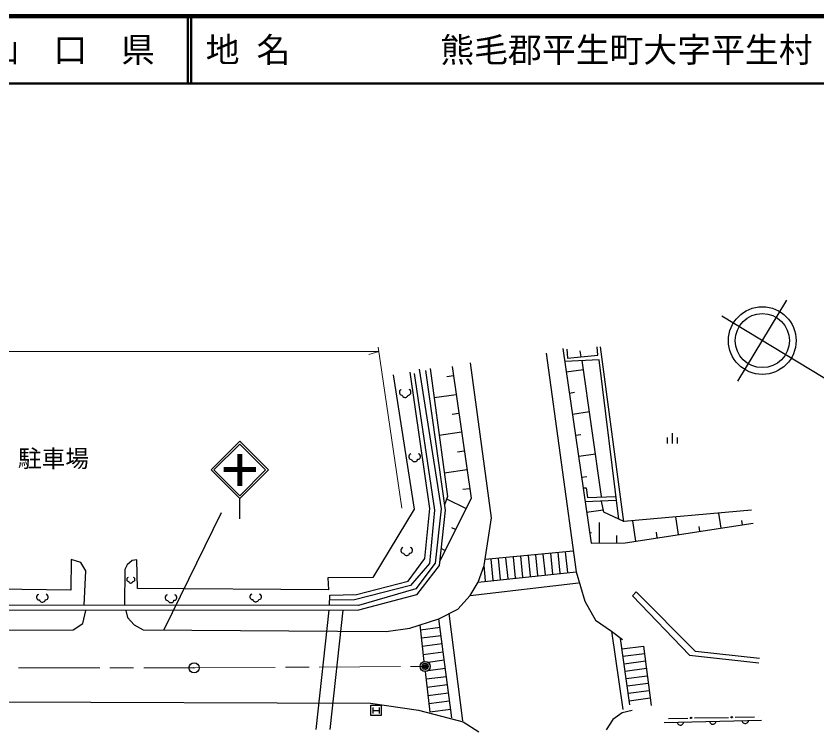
# Model space of a CAD drawing. Units: millimetres, scale not verified. Extents: x 40000 to 680000, y 20000 to 380000.
# Drawn here: x 342355 to 460672, y 274896 to 380000 of the extents above; entities that cross this region are included whole.
import ezdxf
from ezdxf.enums import TextEntityAlignment as Align

# ---------------------------------------------------------------- set-up
doc = ezdxf.new("R2010")
doc.units = ezdxf.units.MM
doc.header["$LTSCALE"] = 1000
doc.header["$PDMODE"] = 32
doc.header["$PDSIZE"] = 500
doc.linetypes.add('CHAIN', pattern=[18.5, 12, -1.5, 3.5, -1.5])
for name, color, linetype, lineweight in [('M-BGD', 7, 'Continuous', 25), ('M-BGD-EXST', 7, 'Continuous', 25), ('M-BMK', 2, 'CHAIN', 13), ('M-BMK-SRVR', 3, 'Continuous', 25), ('M-STR-HTXT', 7, 'Continuous', 13), ('M-STR-STRC', 7, 'Continuous', 25), ('M-TTL', 2, 'Continuous', 140), ('M-TTL-LINE', 7, 'Continuous', 50)]:
    doc.layers.add(name, color=color, linetype=linetype, lineweight=lineweight)
doc.layers.add('M-OTRS', color=6, linetype='Continuous')
doc.layers.add('M-TTL-TXT', color=7, linetype='Continuous')
doc.styles.add('ＭＳ ゴシック', font='')
doc.styles.get('ＭＳ ゴシック').set_extended_font_data('MS Gothic')

msp = doc.modelspace()

# ---------------------------------------------------------------- hatches: boundary and pattern name
at = {"layer": 'M-BMK-SRVR'}
msp.add_hatch(color=256, dxfattribs=at).paths.add_polyline_path([(402044, 283909), (402042, 283872), (402042, 283820), (402046, 283764), (402050, 283732), (402059, 283683), (402068, 283645), (402087, 283586), (402105, 283543), (402127, 283497), (402152, 283452), (402183, 283407), (402208, 283374), (402242, 283335), (402278, 283298), (402320, 283261), (402372, 283224), (402419, 283194), (402468, 283168), (402523, 283145), (402583, 283124), (402655, 283108), (402726, 283098), (402776, 283095), (402841, 283097), (402920, 283106), (402978, 283119), (403039, 283137), (403090, 283157), (403156, 283190), (403212, 283224), (403257, 283257), (403300, 283294), (403341, 283335), (403382, 283383), (403418, 283433), (403456, 283498), (403479, 283547), (403501, 283604), (403520, 283668), (403532, 283730), (403540, 283800), (403541, 283851), (403538, 283916), (403526, 283996), (403509, 284063), (403488, 284123), (403460, 284185), (403425, 284247), (403391, 284295), (403347, 284349), (403314, 284383), (403266, 284425), (403227, 284456), (403183, 284484), (403145, 284506), (403078, 284538), (403028, 284557), (402955, 284577), (402881, 284590), (402830, 284594), (402746, 284594), (402681, 284587), (402634, 284578), (402579, 284564), (402508, 284539), (402458, 284517), (402418, 284496), (402377, 284471), (402322, 284430), (402285, 284399), (402248, 284362), (402205, 284313), (402166, 284259), (402136, 284209), (402112, 284163), (402093, 284120), (402080, 284084), (402068, 284044), (402056, 283994), (402050, 283957), (402046, 283930)])

# ---------------------------------------------------------------- linework, layer by layer
at = {"layer": 'M-BGD'}
for p, q in [((420668, 330166), (425092, 297850)), ((423130, 330849), (427299, 302063)), ((423703, 330759), (423810, 329424)), ((425827, 329614), (425710, 330491)), ((428292, 329845), (428186, 331085)), ((428663, 331090), (432067, 305249)), ((428489, 329179), (423406, 328938)), ((423810, 329424), (428292, 329845)), ((428860, 308949), (426009, 329062)), ((431420, 305595), (428489, 329179)), ((401904, 327784), (405143, 307128)), ((403555, 327886), (406080, 308969)), ((406781, 328177), (409573, 308738)), ((423637, 327382), (426193, 327761)), ((398076, 326975), (401158, 307119)), ((403503, 307177), (400594, 327333)), ((401175, 327172), (404167, 306935)), ((402859, 327618), (405749, 306959)), ((406981, 326788), (406015, 326650)), ((399027, 324569), (398994, 324433)), ((398994, 324433), (398995, 324297)), ((398995, 324297), (399030, 324161)), ((399128, 324706), (399027, 324569)), ((399263, 324775), (399128, 324706)), ((400555, 324719), (400419, 324786)), ((400659, 324584), (400555, 324719)), ((400694, 324448), (400659, 324584)), ((400662, 324176), (400695, 324312)), ((400695, 324312), (400694, 324448)), ((424099, 324269), (424860, 324382)), ((399030, 324161), (399099, 324060)), ((399099, 324060), (399202, 323993)), ((399202, 323993), (399338, 323960)), ((399338, 323960), (399406, 323961)), ((399406, 323961), (399441, 323859)), ((399441, 323859), (399510, 323757)), ((399510, 323757), (399647, 323657)), ((399647, 323657), (399783, 323624)), ((399783, 323624), (399919, 323625)), ((399919, 323625), (400021, 323660)), ((400021, 323660), (400156, 323729)), ((400156, 323729), (400224, 323798)), ((400224, 323798), (400257, 323866)), ((400257, 323866), (400290, 323968)), ((400290, 323968), (400358, 323969)), ((400358, 323969), (400494, 324004)), ((400494, 324004), (400595, 324073)), ((400595, 324073), (400662, 324176)), ((407380, 324011), (404134, 323545)), ((407778, 321234), (406796, 321093)), ((424561, 321156), (427077, 321529)), ((408177, 318458), (404876, 317984)), ((439283, 318311), (439283, 316811)), ((425022, 318043), (425771, 318154)), ((438533, 317711), (438533, 316811)), ((440033, 317711), (440033, 316811)), ((400418, 315066), (400385, 314929)), ((400385, 314929), (400386, 314793)), ((400386, 314793), (400421, 314658)), ((400518, 315203), (400418, 315066)), ((400654, 315272), (400518, 315203)), ((401946, 315215), (401810, 315282)), ((402050, 315080), (401946, 315215)), ((402085, 314944), (402050, 315080)), ((402053, 314672), (402086, 314808)), ((402086, 314808), (402085, 314944)), ((408576, 315681), (407577, 315537)), ((425484, 314930), (427960, 315297)), ((400421, 314658), (400490, 314556)), ((400490, 314556), (400593, 314489)), ((400593, 314489), (400729, 314456)), ((400729, 314456), (400797, 314457)), ((400797, 314457), (400832, 314355)), ((400832, 314355), (400901, 314254)), ((400901, 314254), (401038, 314153)), ((401038, 314153), (401174, 314120)), ((401174, 314120), (401310, 314122)), ((401310, 314122), (401412, 314156)), ((401412, 314156), (401547, 314226)), ((401547, 314226), (401615, 314294)), ((401615, 314294), (401648, 314363)), ((401648, 314363), (401681, 314465)), ((401681, 314465), (401749, 314465)), ((401749, 314465), (401885, 314501)), ((401885, 314501), (401986, 314570)), ((401986, 314570), (402053, 314672)), ((408975, 312904), (405619, 312422)), ((425946, 311817), (426683, 311927)), ((409374, 310127), (408358, 309981)), ((426176, 310261), (426558, 310264)), ((426558, 310264), (426762, 308834)), ((406080, 308969), (405641, 307728)), ((426762, 308834), (430960, 308967)), ((409573, 308738), (404936, 299431)), ((408800, 307187), (406015, 308575)), ((430965, 308395), (426416, 308161)), ((429167, 306661), (428866, 308281)), ((401158, 307119), (395067, 297011)), ((402742, 299802), (403503, 307177)), ((404167, 306935), (403410, 299070)), ((405143, 307128), (404254, 299090)), ((405749, 306959), (404862, 298747)), ((426637, 306636), (429105, 306994)), ((432138, 305256), (429167, 306661)), ((451021, 306951), (432138, 305256)), ((446511, 304310), (446168, 306515)), ((433930, 302353), (433460, 305374)), ((440221, 303331), (439814, 305945)), ((449656, 304799), (449563, 305400)), ((407254, 304085), (406737, 304342)), ((428564, 302074), (428537, 305109)), ((432357, 302108), (451229, 305044)), ((443366, 303821), (443253, 304543)), ((427079, 303587), (427346, 303626)), ((431093, 302097), (431083, 303189)), ((437075, 302842), (436944, 303687)), ((427299, 302063), (432357, 302108)), ((399235, 301208), (399202, 301072)), ((399202, 301072), (399203, 300936)), ((399203, 300936), (399239, 300800)), ((399336, 301345), (399235, 301208)), ((399239, 300800), (399308, 300699)), ((399308, 300699), (399410, 300632)), ((399471, 301414), (399336, 301345)), ((399410, 300632), (399546, 300599)), ((399546, 300599), (399614, 300599)), ((399614, 300599), (399649, 300498)), ((400465, 300505), (400498, 300607)), ((400498, 300607), (400566, 300608)), ((400566, 300608), (400702, 300643)), ((400764, 301358), (400627, 301424)), ((400702, 300643), (400804, 300712)), ((400867, 301223), (400764, 301358)), ((400804, 300712), (400871, 300815)), ((400902, 301087), (400867, 301223)), ((400871, 300815), (400903, 300951)), ((400903, 300951), (400902, 301087)), ((405709, 300982), (405134, 301269)), ((424651, 300907), (411676, 299633)), ((421653, 297503), (421343, 300573)), ((422756, 297615), (422446, 300684)), ((423858, 297726), (423548, 300796)), ((350510, 299667), (350476, 295124)), ((351929, 299233), (350510, 299667)), ((359522, 299524), (358784, 298847)), ((360192, 299604), (359522, 299524)), ((360304, 295361), (360192, 299604)), ((399649, 300498), (399718, 300396)), ((399718, 300396), (399855, 300296)), ((399855, 300296), (399991, 300263)), ((399991, 300263), (400127, 300264)), ((400127, 300264), (400229, 300299)), ((400229, 300299), (400365, 300368)), ((400290, 296471), (402742, 299802)), ((400365, 300368), (400432, 300437)), ((400432, 300437), (400465, 300505)), ((412833, 296613), (412523, 299683)), ((413935, 296724), (413625, 299794)), ((415038, 296836), (414728, 299905)), ((416140, 296947), (415830, 300017)), ((417243, 297058), (416933, 300128)), ((418345, 297169), (418036, 300239)), ((419448, 297281), (419138, 300350)), ((420550, 297392), (420241, 300462)), ((352685, 297974), (351929, 299233)), ((358417, 298174), (358383, 292861)), ((358784, 298847), (358417, 298174)), ((403410, 299070), (400627, 295820)), ((404254, 299090), (401408, 295312)), ((404862, 298747), (401496, 294440)), ((411730, 296502), (411503, 298749)), ((352427, 292897), (352685, 297974)), ((358897, 296988), (358802, 296939)), ((359810, 296948), (359713, 296995)), ((395067, 297011), (388440, 296952)), ((410631, 296315), (425092, 297850)), ((425092, 297850), (426371, 293492)), ((358731, 296842), (358708, 296746)), ((358708, 296746), (358708, 296650)), ((358708, 296650), (358733, 296554)), ((358802, 296939), (358731, 296842)), ((358733, 296554), (358782, 296483)), ((358782, 296483), (358854, 296435)), ((358854, 296435), (358951, 296412)), ((358951, 296412), (358999, 296412)), ((358999, 296412), (359023, 296341)), ((359023, 296341), (359072, 296269)), ((359072, 296269), (359169, 296198)), ((359169, 296198), (359265, 296175)), ((359265, 296175), (359361, 296176)), ((359361, 296176), (359433, 296200)), ((359433, 296200), (359528, 296249)), ((359528, 296249), (359576, 296298)), ((359576, 296298), (359599, 296346)), ((359599, 296346), (359623, 296418)), ((359623, 296418), (359671, 296418)), ((359671, 296418), (359766, 296443)), ((359766, 296443), (359838, 296492)), ((359883, 296852), (359810, 296948)), ((359838, 296492), (359885, 296564)), ((359908, 296757), (359883, 296852)), ((359885, 296564), (359908, 296661)), ((359908, 296661), (359908, 296757)), ((388440, 296952), (388530, 295165)), ((400627, 295820), (392375, 293678)), ((392664, 294499), (400290, 296471)), ((409436, 294314), (425437, 296199)), ((350476, 295124), (316124, 295563)), ((388530, 295165), (360304, 295361)), ((401408, 295312), (392964, 292880)), ((433951, 294884), (433444, 294264)), ((442741, 286046), (433951, 294884)), ((345421, 294292), (345388, 294156)), ((345388, 294156), (345389, 294020)), ((345389, 294020), (345424, 293884)), ((345521, 294429), (345421, 294292)), ((345424, 293884), (345493, 293783)), ((345493, 293783), (345596, 293716)), ((345657, 294498), (345521, 294429)), ((345596, 293716), (345732, 293683)), ((345732, 293683), (345800, 293684)), ((345800, 293684), (345835, 293582)), ((345835, 293582), (345904, 293481)), ((345904, 293481), (346041, 293380)), ((346415, 293383), (346550, 293452)), ((346550, 293452), (346618, 293521)), ((346618, 293521), (346651, 293589)), ((346651, 293589), (346684, 293692)), ((346684, 293692), (346752, 293692)), ((346752, 293692), (346888, 293727)), ((346949, 294442), (346813, 294509)), ((346888, 293727), (346989, 293796)), ((347053, 294307), (346949, 294442)), ((346989, 293796), (347056, 293899)), ((347088, 294171), (347053, 294307)), ((347056, 293899), (347089, 294035)), ((347089, 294035), (347088, 294171)), ((364425, 294226), (364392, 294089)), ((364392, 294089), (364393, 293953)), ((364393, 293953), (364428, 293818)), ((364525, 294362), (364425, 294226)), ((364428, 293818), (364497, 293716)), ((364497, 293716), (364600, 293649)), ((364661, 294432), (364525, 294362)), ((364600, 293649), (364736, 293616)), ((364736, 293616), (364804, 293617)), ((364804, 293617), (364839, 293515)), ((364839, 293515), (364908, 293414)), ((365554, 293386), (365621, 293454)), ((365621, 293454), (365655, 293522)), ((365655, 293522), (365688, 293625)), ((365688, 293625), (365756, 293625)), ((365756, 293625), (365892, 293661)), ((365953, 294375), (365817, 294442)), ((365892, 293661), (365993, 293729)), ((366056, 294240), (365953, 294375)), ((365993, 293729), (366060, 293832)), ((366092, 294104), (366056, 294240)), ((366060, 293832), (366093, 293968)), ((366093, 293968), (366092, 294104)), ((376945, 294337), (376912, 294201)), ((376912, 294201), (376913, 294065)), ((376913, 294065), (376949, 293929)), ((377046, 294474), (376945, 294337)), ((376949, 293929), (377017, 293828)), ((377017, 293828), (377120, 293761)), ((377181, 294543), (377046, 294474)), ((377120, 293761), (377256, 293728)), ((377256, 293728), (377324, 293729)), ((377324, 293729), (377359, 293627)), ((377359, 293627), (377428, 293525)), ((377428, 293525), (377565, 293425)), ((377837, 293393), (377939, 293428)), ((377939, 293428), (378074, 293497)), ((378074, 293497), (378142, 293566)), ((378142, 293566), (378175, 293634)), ((378175, 293634), (378208, 293736)), ((378208, 293736), (378276, 293737)), ((378276, 293737), (378412, 293772)), ((378474, 294487), (378337, 294554)), ((378412, 293772), (378513, 293841)), ((378577, 294352), (378474, 294487)), ((378513, 293841), (378580, 293944)), ((378612, 294216), (378577, 294352)), ((378580, 293944), (378613, 294080)), ((378613, 294080), (378612, 294216)), ((388660, 292894), (388729, 294383)), ((392375, 293678), (388695, 293645)), ((388729, 294383), (392664, 294499)), ((401496, 294440), (392963, 292182)), ((426371, 293492), (427968, 290694)), ((433444, 294264), (441823, 285525)), ((392964, 292880), (215100, 292953)), ((346041, 293380), (346177, 293347)), ((346177, 293347), (346313, 293348)), ((346313, 293348), (346415, 293383)), ((364908, 293414), (365045, 293313)), ((365045, 293313), (365181, 293280)), ((365181, 293280), (365317, 293281)), ((365317, 293281), (365419, 293316)), ((365419, 293316), (365554, 293386)), ((377565, 293425), (377701, 293392)), ((377701, 293392), (377837, 293393)), ((392963, 292182), (215434, 291908)), ((388554, 292175), (386623, 274545)), ((390647, 292178), (388710, 274531)), ((406303, 291656), (408303, 275790)), ((402009, 289979), (402620, 284575)), ((406718, 276275), (404830, 290903)), ((427968, 290694), (430298, 289047)), ((404998, 289605), (402094, 289230)), ((430298, 289047), (431973, 277482)), ((430298, 289047), (431963, 287821)), ((405154, 288393), (402231, 288016)), ((433042, 278153), (431631, 287983)), ((405310, 287181), (402368, 286801)), ((431835, 286434), (435032, 286856)), ((435032, 286856), (436186, 278098)), ((405467, 285969), (402505, 285587)), ((432010, 285344), (435177, 285761)), ((441823, 285525), (452081, 284387)), ((452178, 285003), (442741, 286046)), ((405623, 284758), (403235, 284449)), ((432167, 284251), (435321, 284666)), ((402787, 283095), (403466, 277078)), ((405780, 283546), (403193, 283212)), ((432324, 283158), (435465, 283572)), ((405936, 282334), (402917, 281944)), ((432481, 282065), (435609, 282477)), ((406092, 281122), (403054, 280730)), ((432638, 280972), (435753, 281382)), ((406249, 279910), (403191, 279516)), ((432794, 279879), (435897, 280288)), ((406405, 278698), (403328, 278301)), ((432951, 278786), (436042, 279193)), ((406561, 277487), (403465, 277087)), ((431895, 276985), (430497, 275980)), ((433380, 277329), (431895, 276985)), ((430497, 275980), (429518, 274482)), ((438120, 275551), (452465, 275884)), ((438729, 276172), (441583, 276220)), ((442583, 276237), (447582, 276322)), ((444792, 275706), (444835, 275587)), ((445755, 275608), (445792, 275729)), ((448582, 276339), (451435, 276387)), ((449574, 275817), (449617, 275698)), ((449617, 275698), (449679, 275599)), ((450479, 275618), (450537, 275719)), ((450537, 275719), (450574, 275840)), ((440011, 275595), (440054, 275476)), ((440054, 275476), (440116, 275378)), ((440116, 275378), (440218, 275280)), ((440218, 275280), (440320, 275222)), ((440320, 275222), (440440, 275185)), ((440440, 275185), (440600, 275189)), ((440600, 275189), (440719, 275232)), ((440719, 275232), (440818, 275294)), ((440818, 275294), (440916, 275396)), ((440916, 275396), (440973, 275498)), ((440973, 275498), (441011, 275618)), ((444835, 275587), (444897, 275489)), ((444897, 275489), (445000, 275391)), ((445000, 275391), (445101, 275333)), ((445101, 275333), (445222, 275296)), ((445222, 275296), (445382, 275300)), ((445382, 275300), (445501, 275342)), ((445501, 275342), (445600, 275405)), ((445600, 275405), (445697, 275507)), ((445697, 275507), (445755, 275608)), ((449679, 275599), (449781, 275502)), ((449781, 275502), (449883, 275444)), ((449883, 275444), (450004, 275407)), ((450004, 275407), (450164, 275411)), ((450164, 275411), (450283, 275453)), ((450283, 275453), (450381, 275516)), ((450381, 275516), (450479, 275618))]:
    msp.add_line(p, q, dxfattribs=at)
for centre in [(442083, 276229), (448082, 276330)]:
    msp.add_circle(centre, 100, dxfattribs=at)
at = {"layer": 'M-BGD-EXST'}
for p, q in [((394786, 276600), (394786, 278100)), ((394786, 278100), (396286, 278100)), ((396286, 278100), (396286, 276600)), ((395086, 277800), (395086, 276900)), ((395086, 277350), (395986, 277350)), ((395986, 277800), (395986, 276900)), ((396286, 276600), (394786, 276600))]:
    msp.add_line(p, q, dxfattribs=at)
at = {"layer": 'M-BMK'}
for p, q in [((268712, 283675), (368650, 283643)), ((368650, 283643), (402791, 283845))]:
    msp.add_line(p, q, dxfattribs=at)
at = {"layer": 'M-BMK-SRVR'}
for p, q in [((448969, 326032), (456225, 338005)), ((467990, 322689), (446611, 335647))]:
    msp.add_line(p, q, dxfattribs=at)
for centre, radius in [((452597, 332018), 5000), ((452597, 332018), 4000), ((368650, 283643), 750), ((402791, 283845), 750), ((402791, 283845), 450), ((402791, 283845), 150), ((368650, 283643), 30)]:
    msp.add_circle(centre, radius, dxfattribs=at)
at = {"layer": 'M-OTRS'}
msp.add_point((402791, 283845), dxfattribs=at)
at = {"layer": 'M-STR-HTXT'}
for p, q in [((216523, 330397), (395950, 330397)), ((395950, 330397), (394450, 329977)), ((395855, 331038), (399369, 307252))]:
    msp.add_line(p, q, dxfattribs=at)
at = {"layer": 'M-STR-STRC'}
for p, q in [((412614, 305829), (409515, 328713)), ((371168, 312895), (375410, 317138)), ((375410, 317138), (379653, 312895)), ((375410, 316713), (371592, 312895)), ((379229, 312895), (375410, 316713)), ((375760, 315145), (375060, 315145)), ((375760, 315015), (375060, 315015)), ((375760, 314885), (375060, 314885)), ((375760, 314755), (375060, 314755)), ((375760, 314625), (375060, 314625)), ((375760, 314495), (375060, 314495)), ((375760, 314365), (375060, 314365)), ((375760, 314235), (375060, 314235)), ((375760, 314105), (375060, 314105)), ((375760, 313975), (375060, 313975)), ((375760, 313845), (375060, 313845)), ((375760, 313715), (375060, 313715)), ((375760, 313585), (375060, 313585)), ((375410, 308652), (371168, 312895)), ((371592, 312895), (375410, 309077)), ((377760, 313195), (373060, 313195)), ((377760, 313065), (373060, 313065)), ((377760, 312935), (373060, 312935)), ((377760, 312805), (373060, 312805)), ((377760, 312675), (373060, 312675)), ((375760, 313455), (375060, 313455)), ((375760, 313325), (375060, 313325)), ((375760, 312545), (375060, 312545)), ((375760, 312415), (375060, 312415)), ((379653, 312895), (375410, 308652)), ((375410, 309077), (379229, 312895)), ((375760, 312285), (375060, 312285)), ((375760, 312155), (375060, 312155)), ((375760, 312025), (375060, 312025)), ((375760, 311895), (375060, 311895)), ((375760, 311765), (375060, 311765)), ((375760, 311635), (375060, 311635)), ((375760, 311505), (375060, 311505)), ((375760, 311375), (375060, 311375)), ((375760, 311245), (375060, 311245)), ((375760, 311115), (375060, 311115)), ((375760, 310985), (375060, 310985)), ((375760, 310855), (375060, 310855)), ((375760, 310725), (375060, 310725)), ((375760, 310595), (375060, 310595)), ((375410, 305652), (375410, 308652)), ((372651, 306572), (364188, 289279)), ((411503, 298749), (412614, 305829)), ((410631, 296315), (411503, 298749)), ((409436, 294314), (410631, 296315)), ((407607, 292323), (409436, 294314)), ((404830, 290903), (407607, 292323)), ((352210, 290175), (352678, 292120)), ((358595, 292129), (358819, 291061)), ((358819, 291061), (359821, 289994)), ((350812, 289252), (352210, 290175)), ((359821, 289994), (361151, 289262)), ((400518, 289530), (404830, 290903)), ((316405, 289194), (350812, 289252)), ((361151, 289262), (397049, 289003)), ((397049, 289003), (400518, 289530)), ((200242, 279143), (394723, 278400)), ((394723, 278400), (401830, 277399)), ((401830, 277399), (408411, 275683)), ((408411, 275683), (410732, 274195))]:
    msp.add_line(p, q, dxfattribs=at)
at = {"layer": 'M-TTL'}
msp.add_line((680000, 380000), (40000, 380000), dxfattribs=at)
at = {"layer": 'M-TTL-LINE'}
for p, q in [((367750, 380000), (367750, 370000)), ((368250, 380000), (368250, 370000)), ((40000, 370000), (680000, 370000))]:
    msp.add_line(p, q, dxfattribs=at)

# ---------------------------------------------------------------- texts
at = {"layer": 'M-BGD', "style": 'ＭＳ ゴシック'}
msp.add_text('駐車場', height=2566, dxfattribs=at).set_placement((342637, 312522), align=Align.BOTTOM_LEFT)
at = {"layer": 'M-TTL-TXT', "style": 'ＭＳ ゴシック'}
msp.add_text('山\u3000口\u3000県', height=3666, dxfattribs=at).set_placement((350375, 375000), align=Align.MIDDLE_CENTER)
for s, p in [('地 名', (370380, 375000)), ('熊毛郡平生町大字平生村', (405024, 375000))]:
    msp.add_text(s, height=3666, dxfattribs=at).set_placement(p, align=Align.MIDDLE_LEFT)

doc.saveas('drawing.dxf')
